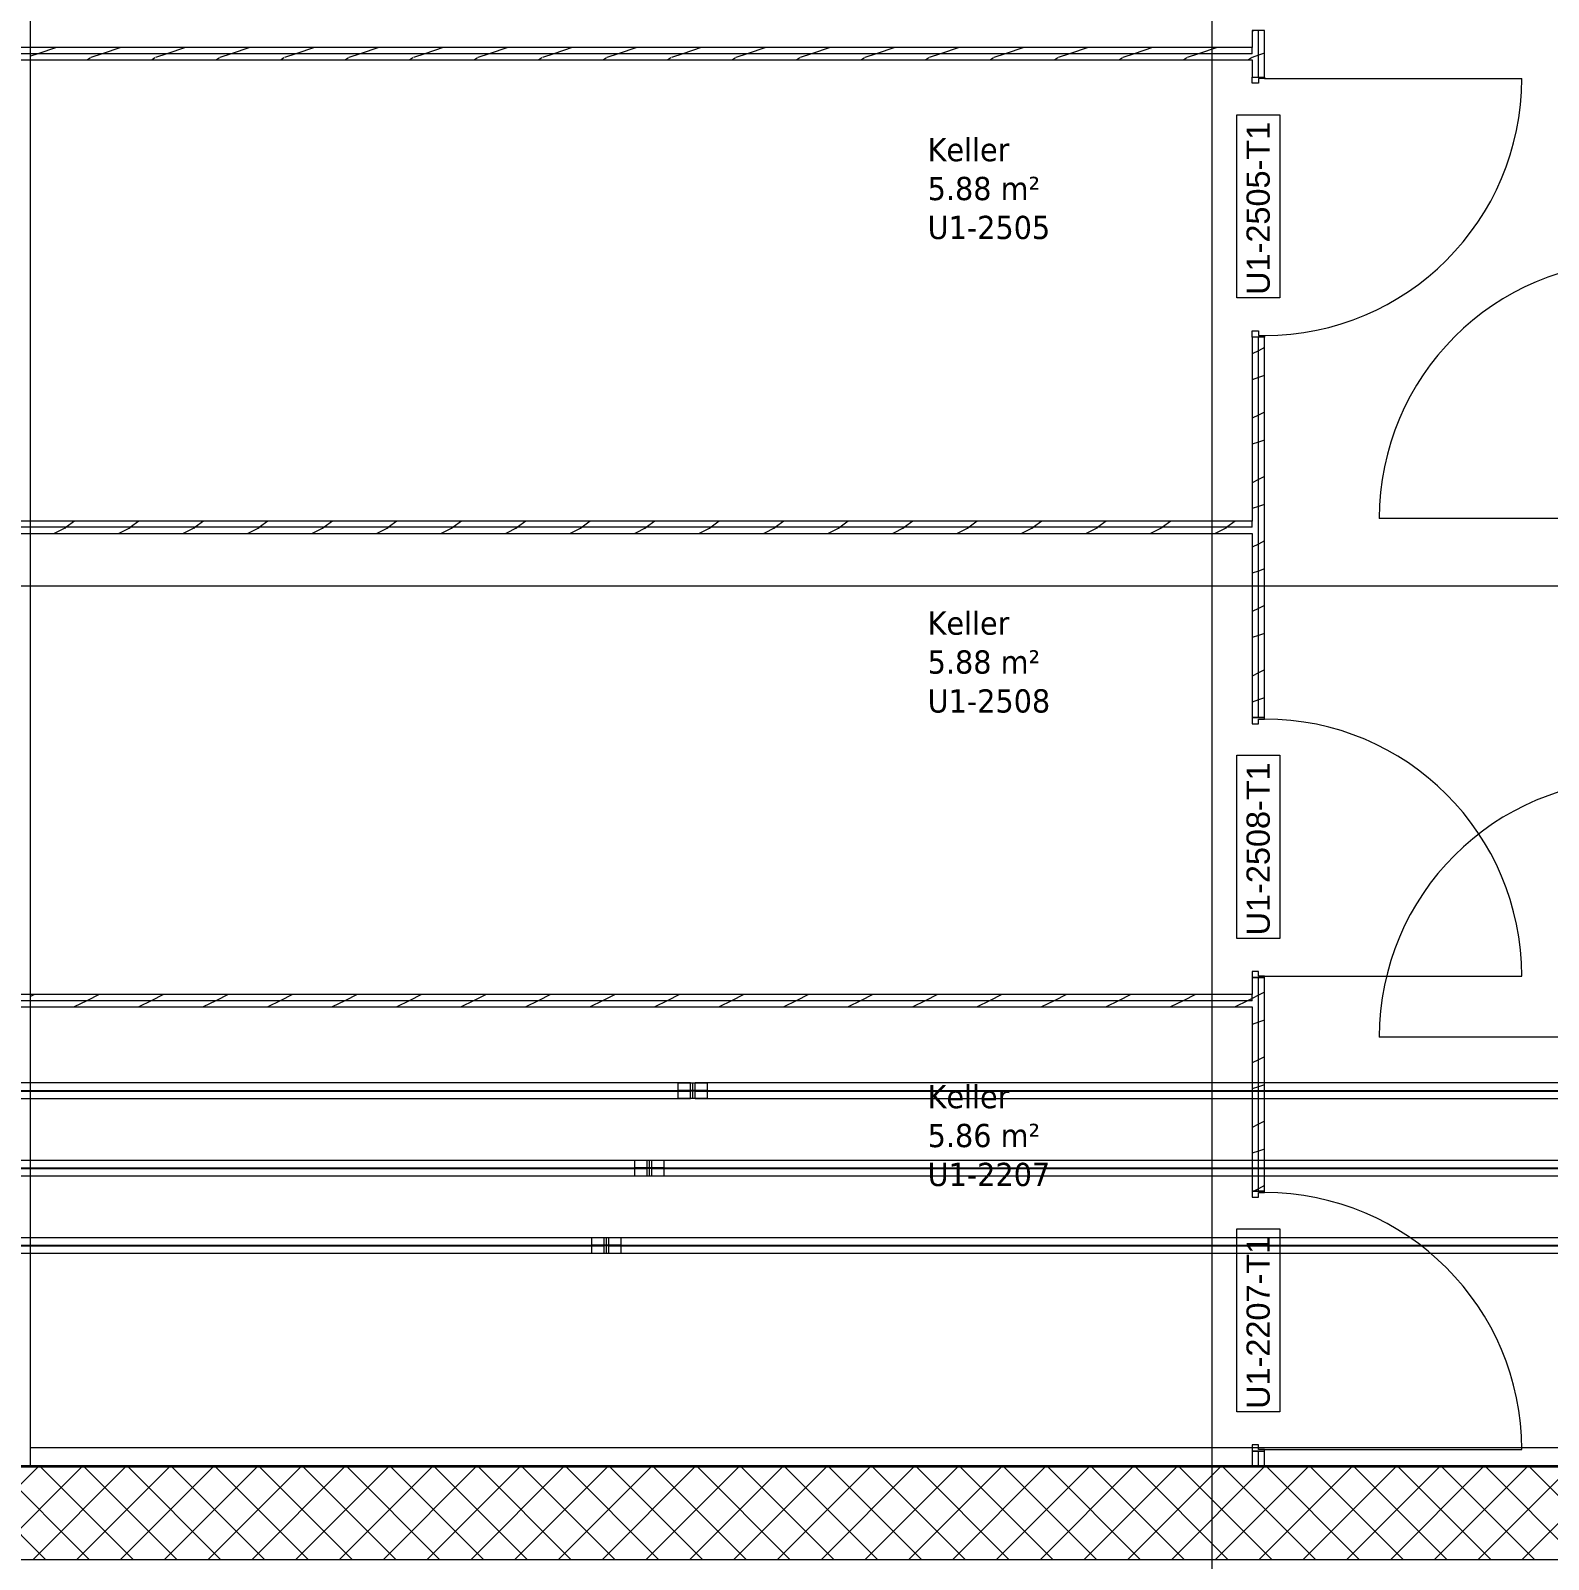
# Model space of a CAD drawing. Extents: x -1907 to 937, y -179 to 966.
# Drawn here: x -806 to -707.9, y 218.7 to 317.4 of the extents above; entities that cross this region are included whole.
import ezdxf
from ezdxf.lldxf.tags import DXFTag

# ---------------------------------------------------------------- set-up
doc = ezdxf.new("R2010")
doc.units = 0
doc.layers.get('0').update_dxf_attribs({"lineweight": 13})
for name, color, linetype, lineweight in [('A-AREA-____-IDEN', 7, 'Continuous', 5), ('A-DOOR-____-IDEN', 7, 'Continuous', 5), ('A-DOOR-FRAM-MCUT', 7, 'Continuous', 9), ('A-DOOR-OPNG-OTLN', 7, 'Continuous', 9), ('A-FLOR-____-OVHD', 7, 'Strichpunkt - Fein', 9), ('A-WALL-____-MCUT', 7, 'Continuous', 35), ('A-WALL-____-PATT', 7, 'Continuous', 35), ('A-WALL-FNSH-MCUT', 7, 'Continuous', 35), ('S-GRID-____-OTLN', 7, 'Continuous', 5)]:
    doc.layers.add(name, color=color, linetype=linetype, lineweight=lineweight)
doc.layers.add('EL01_WAN_Röhre Boden', color=7, linetype='Continuous', lineweight=13, true_color=0xff6666)
doc.styles.get("Standard").update_dxf_attribs({"font": 'arial.ttf'})
tags = doc.linetypes.add('_Rasterlinie_', pattern=[0.375, 0.2, -0.05, 0.075, -0.05]).pattern_tags.tags
tags[10:11] = [DXFTag(74, 4), DXFTag(75, 0), DXFTag(340, '0'), DXFTag(46, 1.0), DXFTag(50, 0.0), DXFTag(44, 0.0), DXFTag(45, 0.0)]
tags[8:9] = [DXFTag(74, 4), DXFTag(75, 0), DXFTag(340, '0'), DXFTag(46, 1.0), DXFTag(50, 0.0), DXFTag(44, 0.0), DXFTag(45, 0.0)]
tags[6:7] = [DXFTag(74, 4), DXFTag(75, 0), DXFTag(340, '0'), DXFTag(46, 1.0), DXFTag(50, 0.0), DXFTag(44, 0.0), DXFTag(45, 0.0)]
tags[4:5] = [DXFTag(74, 4), DXFTag(75, 0), DXFTag(340, '0'), DXFTag(46, 1.0), DXFTag(50, 0.0), DXFTag(44, 0.0), DXFTag(45, 0.0)]
tags = doc.linetypes.add('ACAD_ISO03W100', pattern=[30, 12, -18]).pattern_tags.tags
tags[6:7] = [DXFTag(74, 4), DXFTag(75, 0), DXFTag(340, '0'), DXFTag(46, 0.0), DXFTag(50, 0.0), DXFTag(44, 0.0), DXFTag(45, 0.0)]
tags[4:5] = [DXFTag(74, 4), DXFTag(75, 0), DXFTag(340, '0'), DXFTag(46, 0.0), DXFTag(50, 0.0), DXFTag(44, 0.0), DXFTag(45, 0.0)]
tags = doc.linetypes.add('Strichpunkt - Fein', pattern=[0.2, 0.1, -0.05, 0, -0.05]).pattern_tags.tags
tags[10:11] = [DXFTag(74, 4), DXFTag(75, 0), DXFTag(340, '0'), DXFTag(46, 1.0), DXFTag(50, 0.0), DXFTag(44, 0.0), DXFTag(45, 0.0)]
tags[8:9] = [DXFTag(74, 4), DXFTag(75, 0), DXFTag(340, '0'), DXFTag(46, 1.0), DXFTag(50, 0.0), DXFTag(44, 0.0), DXFTag(45, 0.0)]
tags[6:7] = [DXFTag(74, 4), DXFTag(75, 0), DXFTag(340, '0'), DXFTag(46, 1.0), DXFTag(50, 0.0), DXFTag(44, 0.0), DXFTag(45, 0.0)]
tags[4:5] = [DXFTag(74, 4), DXFTag(75, 0), DXFTag(340, '0'), DXFTag(46, 1.0), DXFTag(50, 0.0), DXFTag(44, 0.0), DXFTag(45, 0.0)]
tags = doc.linetypes.add('STRICHPUNKT2', pattern=[12.7, 6.35, -3.175, 0, -3.175]).pattern_tags.tags
tags[10:11] = [DXFTag(74, 4), DXFTag(75, 0), DXFTag(340, '0'), DXFTag(46, 0.0), DXFTag(50, 0.0), DXFTag(44, 0.0), DXFTag(45, 0.0)]
tags[8:9] = [DXFTag(74, 4), DXFTag(75, 0), DXFTag(340, '0'), DXFTag(46, 0.0), DXFTag(50, 0.0), DXFTag(44, 0.0), DXFTag(45, 0.0)]
tags[6:7] = [DXFTag(74, 4), DXFTag(75, 0), DXFTag(340, '0'), DXFTag(46, 0.0), DXFTag(50, 0.0), DXFTag(44, 0.0), DXFTag(45, 0.0)]
tags[4:5] = [DXFTag(74, 4), DXFTag(75, 0), DXFTag(340, '0'), DXFTag(46, 0.0), DXFTag(50, 0.0), DXFTag(44, 0.0), DXFTag(45, 0.0)]

# ---------------------------------------------------------------- blocks, each defined once
blk = doc.blocks.new('Referenz-A0UJ2810XE', base_point=(-1920.131, -159.413))
at = {"layer": 'A-DOOR-____-IDEN', "color": 0, "linetype": 'Continuous', "ltscale": 0.13}
for p, q in [((-728.052, 300.149), (-728.052, 311.989)), ((-728.052, 311.989), (-725.272, 311.989)), ((-725.272, 311.989), (-725.272, 300.149)), ((-725.272, 300.149), (-728.052, 300.149)), ((-728.052, 258.767), (-728.052, 270.607)), ((-728.052, 270.607), (-725.272, 270.607)), ((-725.272, 270.607), (-725.272, 258.767)), ((-725.272, 258.767), (-728.052, 258.767)), ((-728.052, 228.176), (-728.052, 240.016)), ((-728.052, 240.016), (-725.272, 240.016)), ((-725.272, 240.016), (-725.272, 228.176)), ((-725.272, 228.176), (-728.052, 228.176))]:
    blk.add_line(p, q, dxfattribs=at)
at = {"layer": 'A-DOOR-FRAM-MCUT', "color": 0, "linetype": 'Continuous', "ltscale": 0.13}
for p, q in [((-727.061, 314.423), (-726.261, 314.423)), ((-727.061, 314.023), (-727.061, 314.423)), ((-726.661, 314.323), (-726.661, 314.023)), ((-726.261, 314.323), (-726.661, 314.323)), ((-726.261, 314.423), (-726.261, 314.323)), ((-726.661, 314.023), (-727.061, 314.023)), ((-727.061, 298.023), (-726.661, 298.023)), ((-727.061, 297.623), (-727.061, 298.023)), ((-726.261, 297.623), (-727.061, 297.623)), ((-726.661, 298.023), (-726.661, 297.723)), ((-726.661, 297.723), (-726.261, 297.723)), ((-726.261, 297.723), (-726.261, 297.623)), ((-726.261, 273.041), (-727.061, 273.041)), ((-727.061, 273.041), (-727.061, 272.641)), ((-727.061, 272.641), (-726.661, 272.641)), ((-726.661, 272.641), (-726.661, 272.941)), ((-726.661, 272.941), (-726.261, 272.941)), ((-726.261, 272.941), (-726.261, 273.041)), ((-726.661, 256.641), (-727.061, 256.641)), ((-727.061, 256.641), (-727.061, 256.241)), ((-727.061, 256.241), (-726.261, 256.241)), ((-726.661, 256.341), (-726.661, 256.641)), ((-726.261, 256.341), (-726.661, 256.341)), ((-726.261, 256.241), (-726.261, 256.341)), ((-726.261, 242.45), (-727.061, 242.45)), ((-727.061, 242.45), (-727.061, 242.05)), ((-727.061, 242.05), (-726.661, 242.05)), ((-726.661, 242.05), (-726.661, 242.35)), ((-726.661, 242.35), (-726.261, 242.35)), ((-726.261, 242.35), (-726.261, 242.45)), ((-726.661, 226.05), (-727.061, 226.05)), ((-727.061, 226.05), (-727.061, 225.65)), ((-727.061, 225.65), (-726.261, 225.65)), ((-726.661, 225.75), (-726.661, 226.05)), ((-726.261, 225.75), (-726.661, 225.75)), ((-726.261, 225.65), (-726.261, 225.75))]:
    blk.add_line(p, q, dxfattribs=at)
at = {"layer": 'A-DOOR-OPNG-OTLN', "color": 0, "linetype": 'Continuous', "ltscale": 0.13}
for p, q in [((-726.261, 314.323), (-709.661, 314.323)), ((-702.261, 285.9), (-718.861, 285.9)), ((-726.261, 256.341), (-709.661, 256.341)), ((-702.261, 252.4), (-718.861, 252.4)), ((-726.261, 225.75), (-709.661, 225.75))]:
    blk.add_line(p, q, dxfattribs=at)
for centre, major_axis in [((-726.261, 314.323), (0, -16.6)), ((-702.261, 285.9), (0, 16.6)), ((-726.261, 256.341), (16.6, 0)), ((-702.261, 252.4), (0, 16.6)), ((-726.261, 225.75), (16.6, 0))]:
    blk.add_ellipse(centre, major_axis=major_axis, ratio=1, start_param=0, end_param=1.570796, dxfattribs=at)
at = {"layer": 'A-FLOR-____-OVHD', "color": 0, "linetype": 'Strichpunkt - Fein', "ltscale": 0.13}
for p, q in [((-658.061, 225.85), (-805.961, 225.85)), ((-33.561, 224.65), (-797.461, 224.65))]:
    blk.add_line(p, q, dxfattribs=at)
at = {"layer": 'A-WALL-____-MCUT', "color": 0, "linetype": 'Continuous', "lineweight": 9, "ltscale": 0.13}
for p, q in [((-726.661, 314.423), (-726.661, 317.423)), ((-727.061, 315.923), (-727.061, 316.323)), ((-727.061, 315.923), (-881.461, 315.923)), ((-726.661, 273.041), (-726.661, 297.623)), ((-727.061, 285.332), (-727.061, 285.732)), ((-727.061, 285.332), (-876.561, 285.332)), ((-726.661, 242.45), (-726.661, 256.241)), ((-727.061, 254.741), (-727.061, 255.141)), ((-727.061, 254.741), (-881.861, 254.741)), ((-726.661, 224.65), (-726.661, 225.65))]:
    blk.add_line(p, q, dxfattribs=at)
at = {"layer": 'A-WALL-____-MCUT', "color": 0, "linetype": 'Continuous', "ltscale": 0.35}
blk.add_line((-656.861, 224.65), (-871.461, 224.65), dxfattribs=at)
at = {"layer": 'A-WALL-____-PATT', "color": 0, "linetype": 'Continuous', "lineweight": 9, "ltscale": 0.13}
for p, q in [((-726.952, 317.423), (-727.061, 317.368)), ((-804.295, 316.323), (-805.495, 315.923)), ((-800.13, 316.323), (-801.33, 315.923)), ((-795.965, 316.323), (-797.165, 315.923)), ((-791.801, 316.323), (-793.001, 315.923)), ((-787.636, 316.323), (-788.836, 315.923)), ((-783.471, 316.323), (-784.671, 315.923)), ((-779.307, 316.323), (-780.507, 315.923)), ((-775.142, 316.323), (-776.342, 315.923)), ((-770.977, 316.323), (-772.177, 315.923)), ((-766.812, 316.323), (-768.012, 315.923)), ((-762.648, 316.323), (-763.848, 315.923)), ((-758.483, 316.323), (-759.683, 315.923)), ((-754.318, 316.323), (-755.518, 315.923)), ((-750.154, 316.323), (-751.354, 315.923)), ((-745.989, 316.323), (-747.189, 315.923)), ((-741.824, 316.323), (-743.024, 315.923)), ((-737.659, 316.323), (-738.859, 315.923)), ((-733.495, 316.323), (-734.695, 315.923)), ((-729.33, 316.323), (-730.53, 315.923)), ((-805.495, 315.923), (-805.961, 315.767)), ((-802.097, 315.663), (-802.284, 315.523)), ((-801.33, 315.923), (-802.065, 315.678)), ((-797.932, 315.663), (-798.119, 315.523)), ((-797.165, 315.923), (-797.9, 315.678)), ((-793.767, 315.663), (-793.954, 315.523)), ((-793.001, 315.923), (-793.735, 315.678)), ((-789.601, 315.663), (-789.789, 315.523)), ((-788.836, 315.923), (-789.57, 315.678)), ((-785.436, 315.664), (-785.624, 315.523)), ((-784.671, 315.923), (-785.405, 315.678)), ((-781.271, 315.664), (-781.459, 315.523)), ((-780.507, 315.923), (-781.24, 315.678)), ((-777.105, 315.664), (-777.294, 315.523)), ((-776.342, 315.923), (-777.075, 315.678)), ((-772.94, 315.664), (-773.129, 315.523)), ((-772.177, 315.923), (-772.91, 315.679)), ((-768.775, 315.664), (-768.964, 315.523)), ((-768.012, 315.923), (-768.745, 315.679)), ((-764.609, 315.665), (-764.799, 315.523)), ((-763.848, 315.923), (-764.58, 315.679)), ((-760.444, 315.665), (-760.634, 315.523)), ((-759.683, 315.923), (-760.414, 315.679)), ((-756.279, 315.665), (-756.469, 315.523)), ((-755.518, 315.923), (-756.249, 315.679)), ((-752.114, 315.665), (-752.304, 315.523)), ((-751.354, 315.923), (-752.084, 315.679)), ((-747.948, 315.666), (-748.139, 315.523)), ((-747.189, 315.923), (-747.919, 315.679)), ((-743.783, 315.666), (-743.974, 315.523)), ((-743.024, 315.923), (-743.754, 315.68)), ((-739.618, 315.666), (-739.809, 315.523)), ((-738.859, 315.923), (-739.589, 315.68)), ((-735.452, 315.666), (-735.644, 315.523)), ((-734.695, 315.923), (-735.424, 315.68)), ((-731.287, 315.667), (-731.479, 315.523)), ((-730.53, 315.923), (-731.259, 315.68)), ((-727.122, 315.667), (-727.314, 315.523)), ((-727.061, 315.691), (-727.094, 315.68)), ((-726.661, 315.824), (-727.061, 315.691)), ((-726.261, 315.957), (-726.661, 315.824)), ((-726.661, 296.743), (-727.061, 296.543)), ((-726.261, 296.943), (-726.661, 296.743)), ((-726.661, 295.001), (-727.061, 294.867)), ((-726.261, 295.134), (-726.661, 295.001)), ((-726.661, 292.579), (-727.061, 292.379)), ((-726.261, 292.779), (-726.661, 292.579)), ((-726.661, 290.836), (-727.061, 290.702)), ((-726.261, 290.969), (-726.661, 290.836)), ((-726.261, 288.614), (-726.661, 288.414)), ((-726.661, 288.414), (-727.061, 288.214)), ((-726.661, 286.671), (-727.061, 286.538)), ((-726.261, 286.804), (-726.661, 286.671)), ((-803.131, 285.732), (-803.665, 285.332)), ((-798.966, 285.732), (-799.5, 285.332)), ((-794.801, 285.732), (-795.335, 285.332)), ((-790.637, 285.732), (-791.17, 285.332)), ((-786.472, 285.732), (-787.005, 285.332)), ((-782.307, 285.732), (-782.84, 285.332)), ((-778.142, 285.732), (-778.675, 285.332)), ((-773.977, 285.732), (-774.51, 285.332)), ((-769.812, 285.732), (-770.345, 285.332)), ((-765.647, 285.732), (-766.18, 285.332)), ((-761.482, 285.732), (-762.015, 285.332)), ((-757.317, 285.732), (-757.85, 285.332)), ((-753.152, 285.732), (-753.685, 285.332)), ((-748.987, 285.732), (-749.52, 285.332)), ((-744.822, 285.732), (-745.355, 285.332)), ((-740.657, 285.732), (-741.19, 285.332)), ((-736.492, 285.732), (-737.025, 285.332)), ((-732.327, 285.732), (-732.86, 285.332)), ((-728.162, 285.732), (-728.695, 285.332)), ((-803.702, 285.295), (-804.428, 284.932)), ((-803.665, 285.332), (-803.76, 285.261)), ((-799.537, 285.295), (-800.263, 284.932)), ((-799.5, 285.332), (-799.595, 285.261)), ((-795.372, 285.295), (-796.098, 284.932)), ((-795.335, 285.332), (-795.429, 285.261)), ((-791.207, 285.295), (-791.934, 284.932)), ((-791.17, 285.332), (-791.264, 285.261)), ((-787.043, 285.295), (-787.769, 284.932)), ((-787.005, 285.332), (-787.099, 285.262)), ((-782.878, 285.295), (-783.604, 284.932)), ((-782.84, 285.332), (-782.933, 285.262)), ((-778.713, 285.295), (-779.439, 284.932)), ((-778.675, 285.332), (-778.768, 285.262)), ((-774.548, 285.295), (-775.274, 284.932)), ((-774.51, 285.332), (-774.603, 285.262)), ((-770.383, 285.295), (-771.109, 284.932)), ((-770.345, 285.332), (-770.437, 285.263)), ((-766.218, 285.295), (-766.944, 284.932)), ((-766.18, 285.332), (-766.272, 285.263)), ((-762.053, 285.295), (-762.779, 284.932)), ((-762.015, 285.332), (-762.107, 285.263)), ((-757.888, 285.295), (-758.614, 284.932)), ((-757.85, 285.332), (-757.941, 285.263)), ((-753.723, 285.295), (-754.449, 284.932)), ((-753.685, 285.332), (-753.776, 285.264)), ((-749.558, 285.295), (-750.284, 284.932)), ((-749.52, 285.332), (-749.611, 285.264)), ((-745.394, 285.295), (-746.12, 284.932)), ((-745.355, 285.332), (-745.445, 285.264)), ((-741.229, 285.295), (-741.955, 284.932)), ((-741.19, 285.332), (-741.28, 285.264)), ((-737.064, 285.295), (-737.79, 284.932)), ((-737.025, 285.332), (-737.115, 285.265)), ((-732.899, 285.295), (-733.625, 284.932)), ((-732.86, 285.332), (-732.949, 285.265)), ((-728.734, 285.295), (-729.46, 284.932)), ((-728.695, 285.332), (-728.784, 285.265)), ((-726.661, 284.249), (-727.061, 284.049)), ((-726.261, 284.449), (-726.661, 284.249)), ((-726.661, 282.506), (-727.061, 282.373)), ((-726.261, 282.64), (-726.661, 282.506)), ((-726.661, 280.084), (-727.061, 279.884)), ((-726.261, 280.284), (-726.661, 280.084)), ((-726.661, 278.342), (-727.061, 278.208)), ((-726.261, 278.475), (-726.661, 278.342)), ((-726.661, 275.919), (-727.061, 275.719)), ((-726.261, 276.119), (-726.661, 275.919)), ((-726.661, 274.177), (-727.061, 274.044)), ((-726.261, 274.31), (-726.661, 274.177)), ((-805.702, 255.141), (-805.961, 255.011)), ((-801.537, 255.141), (-802.337, 254.741)), ((-797.372, 255.141), (-798.172, 254.741)), ((-793.207, 255.141), (-794.007, 254.741)), ((-789.042, 255.141), (-789.842, 254.741)), ((-784.877, 255.141), (-785.677, 254.741)), ((-780.712, 255.141), (-781.512, 254.741)), ((-776.547, 255.141), (-777.347, 254.741)), ((-772.382, 255.141), (-773.182, 254.741)), ((-768.217, 255.141), (-769.017, 254.741)), ((-764.052, 255.141), (-764.852, 254.741)), ((-759.888, 255.141), (-760.688, 254.741)), ((-755.723, 255.141), (-756.523, 254.741)), ((-751.558, 255.141), (-752.358, 254.741)), ((-747.393, 255.141), (-748.193, 254.741)), ((-743.228, 255.141), (-744.028, 254.741)), ((-739.063, 255.141), (-739.863, 254.741)), ((-734.898, 255.141), (-735.698, 254.741)), ((-730.733, 255.141), (-731.533, 254.741)), ((-727.061, 254.894), (-727.368, 254.741)), ((-726.661, 255.094), (-727.061, 254.894)), ((-726.261, 255.294), (-726.661, 255.094)), ((-802.337, 254.741), (-803.137, 254.341)), ((-798.172, 254.741), (-798.972, 254.341)), ((-794.007, 254.741), (-794.807, 254.341)), ((-789.842, 254.741), (-790.642, 254.341)), ((-785.677, 254.741), (-786.477, 254.341)), ((-781.512, 254.741), (-782.312, 254.341)), ((-777.347, 254.741), (-778.147, 254.341)), ((-773.182, 254.741), (-773.982, 254.341)), ((-769.017, 254.741), (-769.817, 254.341)), ((-764.852, 254.741), (-765.652, 254.341)), ((-760.688, 254.741), (-761.488, 254.341)), ((-756.523, 254.741), (-757.323, 254.341)), ((-752.358, 254.741), (-753.158, 254.341)), ((-748.193, 254.741), (-748.993, 254.341)), ((-744.028, 254.741), (-744.828, 254.341)), ((-739.863, 254.741), (-740.663, 254.341)), ((-735.698, 254.741), (-736.498, 254.341)), ((-731.533, 254.741), (-732.333, 254.341)), ((-727.368, 254.741), (-728.168, 254.341)), ((-726.661, 253.353), (-727.061, 253.22)), ((-726.261, 253.487), (-726.661, 253.353)), ((-726.661, 250.93), (-727.061, 250.73)), ((-726.261, 251.13), (-726.661, 250.93)), ((-726.661, 249.189), (-727.061, 249.055)), ((-726.261, 249.322), (-726.661, 249.189)), ((-726.261, 246.965), (-726.661, 246.765)), ((-726.661, 246.765), (-727.061, 246.565)), ((-726.661, 245.024), (-727.061, 244.891)), ((-726.261, 245.157), (-726.661, 245.024)), ((-726.661, 242.6), (-726.961, 242.45)), ((-726.261, 242.8), (-726.661, 242.6)), ((-811.458, 218.65), (-805.458, 224.65)), ((-805.002, 218.65), (-811.002, 224.65)), ((-808.63, 218.65), (-802.63, 224.65)), ((-802.173, 218.65), (-808.173, 224.65)), ((-805.802, 218.65), (-799.802, 224.65)), ((-799.345, 218.65), (-805.345, 224.65)), ((-802.973, 218.65), (-796.973, 224.65)), ((-796.517, 218.65), (-802.517, 224.65)), ((-800.145, 218.65), (-794.145, 224.65)), ((-793.688, 218.65), (-799.688, 224.65)), ((-797.316, 218.65), (-791.316, 224.65)), ((-790.86, 218.65), (-796.86, 224.65)), ((-794.488, 218.65), (-788.488, 224.65)), ((-788.031, 218.65), (-794.031, 224.65)), ((-791.659, 218.65), (-785.659, 224.65)), ((-785.203, 218.65), (-791.203, 224.65)), ((-788.831, 218.65), (-782.831, 224.65)), ((-782.374, 218.65), (-788.374, 224.65)), ((-786.003, 218.65), (-780.003, 224.65)), ((-779.546, 218.65), (-785.546, 224.65)), ((-783.174, 218.65), (-777.174, 224.65)), ((-776.718, 218.65), (-782.718, 224.65)), ((-780.346, 218.65), (-774.346, 224.65)), ((-773.889, 218.65), (-779.889, 224.65)), ((-777.517, 218.65), (-771.517, 224.65)), ((-771.061, 218.65), (-777.061, 224.65)), ((-774.689, 218.65), (-768.689, 224.65)), ((-768.232, 218.65), (-774.232, 224.65)), ((-771.86, 218.65), (-765.86, 224.65)), ((-765.404, 218.65), (-771.404, 224.65)), ((-769.032, 218.65), (-763.032, 224.65)), ((-762.576, 218.65), (-768.576, 224.65)), ((-766.204, 218.65), (-760.204, 224.65)), ((-759.747, 218.65), (-765.747, 224.65)), ((-763.375, 218.65), (-757.375, 224.65)), ((-756.919, 218.65), (-762.919, 224.65)), ((-760.547, 218.65), (-754.547, 224.65)), ((-754.09, 218.65), (-760.09, 224.65)), ((-757.718, 218.65), (-751.718, 224.65)), ((-751.262, 218.65), (-757.262, 224.65)), ((-754.89, 218.65), (-748.89, 224.65)), ((-748.433, 218.65), (-754.433, 224.65)), ((-752.061, 218.65), (-746.061, 224.65)), ((-745.605, 218.65), (-751.605, 224.65)), ((-749.233, 218.65), (-743.233, 224.65)), ((-742.777, 218.65), (-748.777, 224.65)), ((-746.405, 218.65), (-740.405, 224.65)), ((-739.948, 218.65), (-745.948, 224.65)), ((-743.576, 218.65), (-737.576, 224.65)), ((-737.12, 218.65), (-743.12, 224.65)), ((-740.748, 218.65), (-734.748, 224.65)), ((-734.291, 218.65), (-740.291, 224.65)), ((-737.919, 218.65), (-731.919, 224.65)), ((-731.463, 218.65), (-737.463, 224.65)), ((-735.091, 218.65), (-729.091, 224.65)), ((-728.634, 218.65), (-734.634, 224.65)), ((-732.262, 218.65), (-726.262, 224.65)), ((-725.806, 218.65), (-731.806, 224.65)), ((-729.434, 218.65), (-723.434, 224.65)), ((-722.978, 218.65), (-728.978, 224.65)), ((-726.606, 218.65), (-720.606, 224.65)), ((-720.149, 218.65), (-726.149, 224.65)), ((-723.777, 218.65), (-717.777, 224.65)), ((-717.321, 218.65), (-723.321, 224.65)), ((-720.949, 218.65), (-714.949, 224.65)), ((-714.492, 218.65), (-720.492, 224.65)), ((-718.12, 218.65), (-712.12, 224.65)), ((-711.664, 218.65), (-717.664, 224.65)), ((-715.292, 218.65), (-709.292, 224.65)), ((-708.835, 218.65), (-714.835, 224.65)), ((-712.463, 218.65), (-706.463, 224.65)), ((-706.007, 218.65), (-712.007, 224.65)), ((-709.635, 218.65), (-703.635, 224.65)), ((-703.179, 218.65), (-709.179, 224.65))]:
    blk.add_line(p, q, dxfattribs=at)
at = {"layer": 'A-WALL-FNSH-MCUT', "color": 0, "linetype": 'Continuous', "lineweight": 9, "ltscale": 0.13}
for p, q in [((-805.961, 224.65), (-805.961, 402.75)), ((-727.061, 317.423), (-727.061, 316.323)), ((-726.261, 317.423), (-727.061, 317.423)), ((-726.261, 314.423), (-726.261, 317.423)), ((-727.061, 316.323), (-881.461, 316.323)), ((-881.461, 315.523), (-727.061, 315.523)), ((-727.061, 315.523), (-727.061, 314.423)), ((-727.061, 314.423), (-726.261, 314.423)), ((-727.061, 297.623), (-727.061, 285.732)), ((-726.261, 297.623), (-727.061, 297.623)), ((-726.261, 273.041), (-726.261, 297.623)), ((-727.061, 285.732), (-876.561, 285.732)), ((-876.561, 284.932), (-727.061, 284.932)), ((-727.061, 284.932), (-727.061, 273.041)), ((-727.061, 273.041), (-726.261, 273.041)), ((-727.061, 256.241), (-727.061, 255.141)), ((-726.261, 256.241), (-727.061, 256.241)), ((-726.261, 242.45), (-726.261, 256.241)), ((-727.061, 255.141), (-881.461, 255.141)), ((-871.461, 254.341), (-727.061, 254.341)), ((-727.061, 254.341), (-727.061, 242.45)), ((-727.061, 242.45), (-726.261, 242.45)), ((-727.061, 225.65), (-727.061, 224.65)), ((-726.261, 225.65), (-727.061, 225.65)), ((-726.261, 224.65), (-726.261, 225.65))]:
    blk.add_line(p, q, dxfattribs=at)
at = {"layer": 'S-GRID-____-OTLN', "color": 0, "linetype": '_Rasterlinie_', "ltscale": 0.13}
for p, q in [((-729.661, 186.65), (-729.661, 950.472)), ((-944.261, 281.55), (300.929, 281.55)), ((-944.261, 218.65), (300.929, 218.65))]:
    blk.add_line(p, q, dxfattribs=at)
at = {"layer": 'A-AREA-____-IDEN', "color": 0, "linetype": 'Continuous', "ltscale": 0.13, "char_height": 1.5, "attachment_point": 1}
for s, insert in [('{\\W0.9;\\fVerdana;Keller}', (-748.027, 310.483)), ('{\\W0.9;\\fVerdana;5.88 m²}', (-748.027, 307.97)), ('{\\W0.9;\\fVerdana;U1-2505}', (-748.027, 305.456)), ('{\\W0.9;\\fVerdana;Keller}', (-748.027, 279.892)), ('{\\W0.9;\\fVerdana;5.88 m²}', (-748.027, 277.379)), ('{\\W0.9;\\fVerdana;U1-2508}', (-748.027, 274.865)), ('{\\W0.9;\\fVerdana;Keller}', (-748.027, 249.302)), ('{\\W0.9;\\fVerdana;5.86 m²}', (-748.027, 246.788)), ('{\\W0.9;\\fVerdana;U1-2207}', (-748.027, 244.274))]:
    blk.add_mtext(s, dxfattribs=dict(at, insert=insert))
at = {"layer": 'A-DOOR-____-IDEN', "color": 0, "linetype": 'Continuous', "ltscale": 0.13, "char_height": 1.5, "attachment_point": 1, "rotation": 90}
for s, insert in [('{\\fArial;U1-2505-T1}', (-727.434, 300.349)), ('{\\fArial;U1-2508-T1}', (-727.434, 258.967)), ('{\\fArial;U1-2207-T1}', (-727.434, 228.376))]:
    blk.add_mtext(s, dxfattribs=dict(at, insert=insert))
blk = doc.blocks.new('Wickelfalzrohr-A0UJ281AXE', base_point=(-886.146, 243.43))
at = {"color": 0, "linetype": 'ByBlock', "lineweight": -2, "ltscale": 0.13}
for p, q in [((-766.146, 244.43), (-886.146, 244.43)), ((-886.146, 244.137), (-886.146, 244.43)), ((-886.146, 243.723), (-886.146, 244.137)), ((-766.146, 244.137), (-766.146, 244.43)), ((-766.146, 243.723), (-766.146, 244.137)), ((-886.146, 243.43), (-886.146, 243.723)), ((-886.146, 243.43), (-766.146, 243.43)), ((-766.146, 243.43), (-766.146, 243.723))]:
    blk.add_line(p, q, dxfattribs=at)
at = {"color": 0, "linetype": 'STRICHPUNKT2', "lineweight": 25, "ltscale": 0.25}
blk.add_line((-886.146, 243.93), (-766.146, 243.93), dxfattribs=at)
blk = doc.blocks.new('Wickelfalzrohr-A0UJ2826XE', base_point=(-883.346, 248.43))
at = {"color": 0, "linetype": 'ByBlock', "lineweight": -2, "ltscale": 0.13}
for p, q in [((-763.346, 249.43), (-883.346, 249.43)), ((-883.346, 249.137), (-883.346, 249.43)), ((-883.346, 248.723), (-883.346, 249.137)), ((-763.346, 249.137), (-763.346, 249.43)), ((-763.346, 248.723), (-763.346, 249.137)), ((-883.346, 248.43), (-883.346, 248.723)), ((-883.346, 248.43), (-763.346, 248.43)), ((-763.346, 248.43), (-763.346, 248.723))]:
    blk.add_line(p, q, dxfattribs=at)
at = {"color": 0, "linetype": 'STRICHPUNKT2', "lineweight": 25, "ltscale": 0.25}
blk.add_line((-883.346, 248.93), (-763.346, 248.93), dxfattribs=at)
blk = doc.blocks.new('Steckverbinder-A0UJ282KXE', base_point=(-764.146, 248.43))
at = {"color": 0, "linetype": 'ByBlock', "lineweight": -2, "ltscale": 0.13}
for p, q in [((-762.246, 249.42), (-764.146, 249.42)), ((-764.146, 249.133), (-764.146, 249.42)), ((-764.146, 248.727), (-764.146, 249.133)), ((-763.196, 248.43), (-763.196, 249.43)), ((-762.246, 249.133), (-762.246, 249.42)), ((-762.246, 248.727), (-762.246, 249.133)), ((-764.146, 248.44), (-764.146, 248.727)), ((-764.146, 248.44), (-762.246, 248.44)), ((-762.246, 248.44), (-762.246, 248.727))]:
    blk.add_line(p, q, dxfattribs=at)
at = {"color": 0, "linetype": 'STRICHPUNKT2', "lineweight": 25, "ltscale": 0.25}
blk.add_line((-762.246, 248.93), (-764.146, 248.93), dxfattribs=at)
blk = doc.blocks.new('Wickelfalzrohr-A0UJ282SXE', base_point=(-763.046, 248.43))
at = {"color": 0, "linetype": 'ByBlock', "lineweight": -2, "ltscale": 0.13}
for p, q in [((-643.046, 249.43), (-763.046, 249.43)), ((-763.046, 249.137), (-763.046, 249.43)), ((-763.046, 248.723), (-763.046, 249.137)), ((-643.046, 249.137), (-643.046, 249.43)), ((-643.046, 248.723), (-643.046, 249.137)), ((-763.046, 248.43), (-763.046, 248.723)), ((-763.046, 248.43), (-643.046, 248.43)), ((-643.046, 248.43), (-643.046, 248.723))]:
    blk.add_line(p, q, dxfattribs=at)
at = {"color": 0, "linetype": 'STRICHPUNKT2', "lineweight": 25, "ltscale": 0.25}
blk.add_line((-763.046, 248.93), (-643.046, 248.93), dxfattribs=at)
blk = doc.blocks.new('Wickelfalzrohr-A0UJ2830XE', base_point=(-888.916, 238.43))
at = {"color": 0, "linetype": 'ByBlock', "lineweight": -2, "ltscale": 0.13}
for p, q in [((-768.916, 239.43), (-888.916, 239.43)), ((-888.916, 239.137), (-888.916, 239.43)), ((-888.916, 238.723), (-888.916, 239.137)), ((-768.916, 239.137), (-768.916, 239.43)), ((-768.916, 238.723), (-768.916, 239.137)), ((-888.916, 238.43), (-888.916, 238.723)), ((-888.916, 238.43), (-768.916, 238.43)), ((-768.916, 238.43), (-768.916, 238.723))]:
    blk.add_line(p, q, dxfattribs=at)
at = {"color": 0, "linetype": 'STRICHPUNKT2', "lineweight": 25, "ltscale": 0.25}
blk.add_line((-888.916, 238.93), (-768.916, 238.93), dxfattribs=at)
blk = doc.blocks.new('Steckverbinder-A0UJ2838XE', base_point=(-769.716, 238.43))
at = {"color": 0, "linetype": 'ByBlock', "lineweight": -2, "ltscale": 0.13}
for p, q in [((-767.816, 239.42), (-769.716, 239.42)), ((-769.716, 239.133), (-769.716, 239.42)), ((-769.716, 238.727), (-769.716, 239.133)), ((-768.766, 238.43), (-768.766, 239.43)), ((-767.816, 239.133), (-767.816, 239.42)), ((-767.816, 238.727), (-767.816, 239.133)), ((-769.716, 238.44), (-769.716, 238.727)), ((-769.716, 238.44), (-767.816, 238.44)), ((-767.816, 238.44), (-767.816, 238.727))]:
    blk.add_line(p, q, dxfattribs=at)
at = {"color": 0, "linetype": 'STRICHPUNKT2', "lineweight": 25, "ltscale": 0.25}
blk.add_line((-767.816, 238.93), (-769.716, 238.93), dxfattribs=at)
blk = doc.blocks.new('Wickelfalzrohr-A0UJ283KXE', base_point=(-768.616, 238.43))
at = {"color": 0, "linetype": 'ByBlock', "lineweight": -2, "ltscale": 0.13}
for p, q in [((-648.616, 239.43), (-768.616, 239.43)), ((-768.616, 239.137), (-768.616, 239.43)), ((-768.616, 238.723), (-768.616, 239.137)), ((-648.616, 239.137), (-648.616, 239.43)), ((-648.616, 238.723), (-648.616, 239.137)), ((-768.616, 238.43), (-768.616, 238.723)), ((-768.616, 238.43), (-648.616, 238.43)), ((-648.616, 238.43), (-648.616, 238.723))]:
    blk.add_line(p, q, dxfattribs=at)
at = {"color": 0, "linetype": 'STRICHPUNKT2', "lineweight": 25, "ltscale": 0.25}
blk.add_line((-768.616, 238.93), (-648.616, 238.93), dxfattribs=at)
blk = doc.blocks.new('Wickelfalzrohr-A0UJ289UXE', base_point=(-765.846, 243.43))
at = {"color": 0, "linetype": 'ByBlock', "lineweight": -2, "ltscale": 0.13}
for p, q in [((-645.846, 244.43), (-765.846, 244.43)), ((-765.846, 244.137), (-765.846, 244.43)), ((-765.846, 243.723), (-765.846, 244.137)), ((-645.846, 244.137), (-645.846, 244.43)), ((-645.846, 243.723), (-645.846, 244.137)), ((-765.846, 243.43), (-765.846, 243.723)), ((-765.846, 243.43), (-645.846, 243.43)), ((-645.846, 243.43), (-645.846, 243.723))]:
    blk.add_line(p, q, dxfattribs=at)
at = {"color": 0, "linetype": 'STRICHPUNKT2', "lineweight": 25, "ltscale": 0.25}
blk.add_line((-765.846, 243.93), (-645.846, 243.93), dxfattribs=at)
blk = doc.blocks.new('Steckverbinder-A0UJ28E0XE', base_point=(-766.946, 243.43))
at = {"color": 0, "linetype": 'ByBlock', "lineweight": -2, "ltscale": 0.13}
for p, q in [((-765.046, 244.42), (-766.946, 244.42)), ((-766.946, 244.133), (-766.946, 244.42)), ((-766.946, 243.727), (-766.946, 244.133)), ((-765.996, 243.43), (-765.996, 244.43)), ((-765.046, 244.133), (-765.046, 244.42)), ((-765.046, 243.727), (-765.046, 244.133)), ((-766.946, 243.44), (-766.946, 243.727)), ((-766.946, 243.44), (-765.046, 243.44)), ((-765.046, 243.44), (-765.046, 243.727))]:
    blk.add_line(p, q, dxfattribs=at)
at = {"color": 0, "linetype": 'STRICHPUNKT2', "lineweight": 25, "ltscale": 0.25}
blk.add_line((-765.046, 243.93), (-766.946, 243.93), dxfattribs=at)

msp = doc.modelspace()

# ---------------------------------------------------------------- block references
at = {"color": 9, "lineweight": 25, "ltscale": 0.25, "true_color": 0xc0c0c0}
msp.add_blockref('Referenz-A0UJ2810XE', (-1920.131, -159.413), dxfattribs=at)
at = {"layer": 'EL01_WAN_Röhre Boden', "color": 1, "linetype": 'ACAD_ISO03W100', "ltscale": 0.13, "true_color": 0xff0000}
for name, p in [('Wickelfalzrohr-A0UJ2826XE', (-883.346, 248.43)), ('Steckverbinder-A0UJ282KXE', (-764.146, 248.43)), ('Wickelfalzrohr-A0UJ282SXE', (-763.046, 248.43)), ('Wickelfalzrohr-A0UJ281AXE', (-886.146, 243.43)), ('Steckverbinder-A0UJ28E0XE', (-766.946, 243.43)), ('Wickelfalzrohr-A0UJ289UXE', (-765.846, 243.43)), ('Wickelfalzrohr-A0UJ2830XE', (-888.916, 238.43)), ('Steckverbinder-A0UJ2838XE', (-769.716, 238.43)), ('Wickelfalzrohr-A0UJ283KXE', (-768.616, 238.43))]:
    msp.add_blockref(name, p, dxfattribs=at)

doc.saveas('drawing.dxf')
